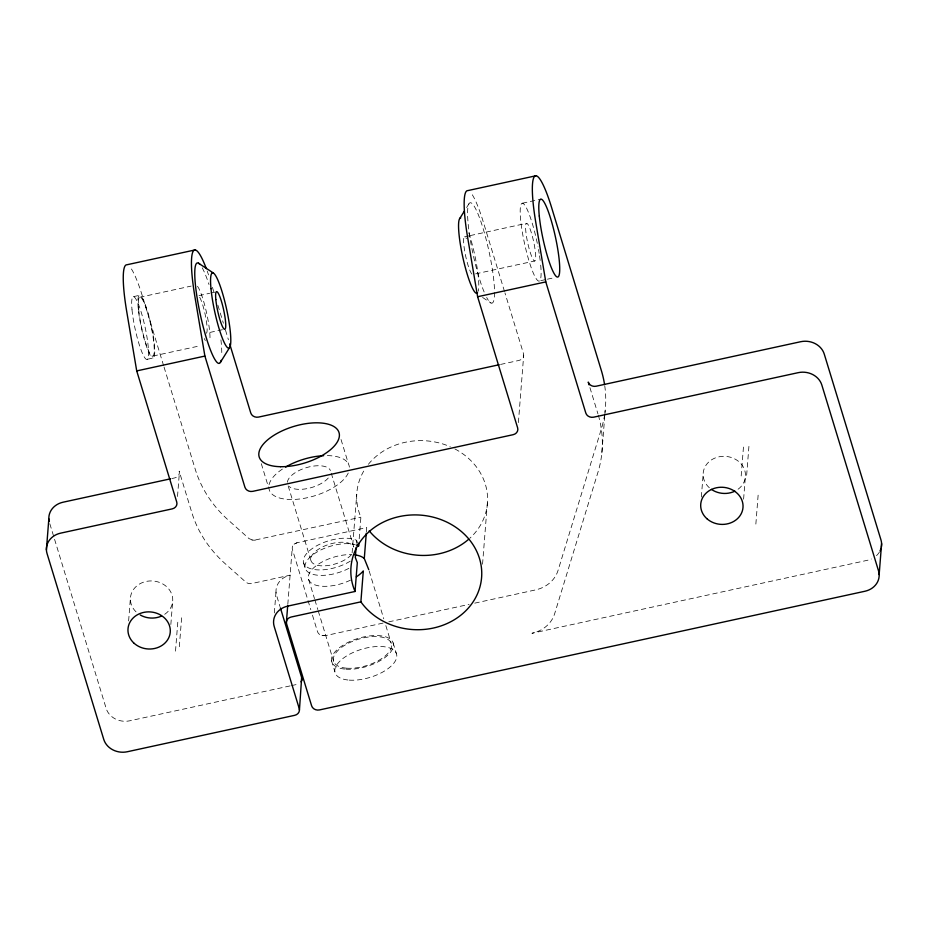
<?xml version="1.0" encoding="UTF-8"?>
<svg xmlns="http://www.w3.org/2000/svg" width="928" height="928" viewBox="0 0 928 928"><rect width="100%" height="100%" fill="white"/><g stroke="black" fill="none" stroke-linecap="round" stroke-linejoin="round"><path stroke-width="0.7" stroke-dasharray="4.64 3.48" d="M128.621 620.913L130.396 598.398M177.515 496.503L179.394 472.572M170.845 624.509L172.724 600.602M175.508 651.143L177.944 620.194M179.336 646.712L181.772 615.774M274.34 612.944L275.999 591.844M287.808 604.383L292.227 548.112M352.13 552.856L356.735 494.299M356.445 543.228L356.665 540.374A30.195 13.792 -17 0 0 315.659 546.36A30.195 13.792 -17 0 0 309.012 568.11A30.195 13.792 -17 0 0 350.343 561.104M359.194 538.797L360.888 517.198A65.517 57.362 4.5 0 1 365.249 468.605M366.386 531.802L366.722 527.591L296.983 542.764L294.106 544.168A6.426 5.626 4.5 0 0 292.448 549.573L310.799 609.684M482.548 564.201L487.606 499.925M518.392 422.6L523.705 355.076M601.866 452.829L604.708 416.73M604.812 415.28L605.276 409.503M701.348 497.025L703.122 474.51M741.182 475.983L743.618 445.034M743.606 499.16L745.486 475.252M746.646 475.287L749.082 444.35M755.856 524.076L758.292 493.128M466.61 207.524L468.895 203.87M294.106 544.168L296.983 542.764M522.36 203.22L540.954 199.172M139.583 297.308L191.18 286.079M464.58 236.814L468.802 235.898M470.218 235.584L526.559 223.323M198.998 295.603L209.624 293.294M210.958 293.004L214.936 292.134M475.577 273.864L534.737 260.988A19.268 3.028 77.7 0 0 531.176 232.22A19.268 3.028 77.7 0 0 526.037 233.264A19.268 3.028 77.7 0 0 534.737 260.988M222.418 329.707L206.48 333.175A19.268 3.028 77.7 0 0 205.076 314.058A19.268 3.028 77.7 0 0 198.395 295.777M153.004 356.039L200.425 345.726M540.78 280.639L546.093 279.49M547.416 279.2L554.062 277.75M500.563 364.437L518.949 360.435A6.426 5.626 4.5 0 0 523.485 353.614L504.948 292.877M171.819 478.546L174.638 477.932A6.426 5.626 4.5 0 0 179.174 471.122L191.829 512.581A128.47 112.462 4.5 0 0 225.11 563.621L245.63 581.949A6.426 5.626 4.5 0 0 251.836 583.515L290.232 575.151A19.268 16.866 4.5 0 0 276.648 595.59L279.978 606.529M164.047 367.07L195.24 469.255A128.47 112.462 4.5 0 0 228.52 520.295L249.04 538.623L253.576 540.351L360.888 517.198M312.458 615.148L317.469 631.539A6.426 5.626 4.5 0 0 322.004 635.599L325.334 635.657L383.125 623.082M388.762 621.853L469.116 604.372M474.753 603.142L535.363 589.953A32.12 28.118 4.5 0 0 558.041 570.453L601.414 428.759A128.47 112.462 4.5 0 0 604.766 413.679M290.093 685.908L129.781 720.789A19.268 16.866 4.5 0 1 106.175 708.447L49.486 522.65M291.508 685.606L297.134 684.377A6.426 5.626 4.5 0 0 298.677 683.843M133.446 296.624L139.177 295.417M147.204 359.287L152.946 358.069A32.12 5.058 77.7 0 0 147.448 310.984A32.12 5.058 77.7 0 0 138.492 310.961A32.12 5.058 77.7 0 0 152.946 358.069M251.917 540.131L255.246 540.189M322.004 635.599L325.334 635.657M482.595 297.459L490.993 303.015M356.665 540.374L357.558 543.1M589.93 387.626L597.934 413.83M504.519 291.496L483.453 222.465A64.229 10.104 77.7 0 0 470.902 192.827M341.04 439.536L348.545 464.116M393.124 642.872L396.453 653.799M369.182 571.022L383.751 618.779M385.839 625.611L391.256 643.371M331.273 473.28L353.788 547.044A22.481 10.278 -17 0 0 321.39 547.52A22.481 10.278 -17 0 0 318.664 565.546A22.481 10.278 -17 0 0 352.918 552.74M288.179 485.936L311.1 561.069M303.63 563.076L305.312 568.562M308.641 579.466L314.476 598.606M314.894 599.975L317.817 609.545M318.234 610.914L333.662 661.478M331.493 660.608L334.834 671.536M212.419 287.32L214.113 292.842M217.906 305.266L223.381 323.222M225.481 330.124L228.427 339.787M261.313 463.675L267.983 485.53M268.401 486.898L269.654 490.993A41.748 19.082 -17 0 0 309.743 497.153A41.748 19.082 -17 0 0 348.789 471.633M163.63 365.69L142.564 296.635A64.229 10.104 77.7 0 0 130.013 266.997M350.494 580.139A30.195 13.792 -17 0 1 308.293 577.146A30.195 13.792 -17 0 1 351.271 554.608M205.32 340.599A30.195 4.744 77.7 0 1 204.346 338.569M197.478 286.265A30.195 4.744 77.7 0 1 206.283 311.564A30.195 4.744 77.7 0 1 209.89 340.53M471.934 274.073A19.268 3.028 77.7 0 1 464.441 249.528A19.268 3.028 77.7 0 1 466.424 238.693M540.699 265.13A39.823 6.264 77.7 0 1 529.876 263.691A39.823 6.264 77.7 0 1 521.142 204.264A39.823 6.264 77.7 0 1 538.008 246.871M538.495 249.493A39.823 6.264 77.7 0 1 539.156 253.344M539.551 255.85A39.823 6.264 77.7 0 1 540.56 263.772M468.814 232.951A38.535 6.067 77.7 0 1 478.268 291.16M494.543 292.482A51.388 8.085 77.7 0 1 486.666 297.459M484.126 291.96A51.388 8.085 77.7 0 1 467.77 218.927A51.388 8.085 77.7 0 1 479.66 218.173A51.388 8.085 77.7 0 1 494.531 291.299M269.074 484.636A41.748 19.082 -17 0 1 283.492 468.362M327.329 455.613A41.748 19.082 -17 0 1 349.38 467.155M202.223 267.832A51.388 8.085 77.7 0 1 208.986 284.513M220.934 339.845A51.388 8.085 77.7 0 1 221.757 353.116M328.268 478.001A22.481 10.278 -17 0 1 308.247 488.383A22.481 10.278 -17 0 1 289.188 486.504M287.402 482.282A22.481 10.278 -17 0 1 307.516 467.318A22.481 10.278 -17 0 1 330.438 470.542M598.34 415.187A128.47 112.462 4.5 0 1 598.003 472.085L554.631 613.779A32.12 28.118 4.5 0 1 531.953 633.279L867.367 560.303A19.268 16.866 4.5 0 0 871.369 558.992M879.396 552.09A19.268 16.866 4.5 0 1 874.93 556.928M604.731 385.688A128.47 112.462 4.5 0 1 604.952 412.287M207.199 271.069A64.229 10.104 77.7 0 1 208.533 274.908M454.894 448.943A65.517 57.362 4.5 0 1 469.8 538.263M368.393 464.29A65.517 57.362 4.5 0 1 450.231 446.716M348.882 568.342A30.195 13.792 -17 0 1 310.207 573.365A30.195 13.792 -17 0 1 315.601 552.879A30.195 13.792 -17 0 1 355.111 544.643M709.34 487.757A21.193 18.56 4.5 0 1 710.326 460.682A21.193 18.56 4.5 0 1 741.101 463.872A21.193 18.56 4.5 0 1 736.078 490.529M136.022 611.83A21.193 18.56 4.5 0 1 137.866 585.092A21.193 18.56 4.5 0 1 168.304 588.422A21.193 18.56 4.5 0 1 163.804 614.881M346.898 668.195A30.195 13.792 -17 0 0 391.593 646.085A30.195 13.792 -17 0 0 348.882 643A30.195 13.792 -17 0 0 346.898 668.195M138.701 309.546A30.195 4.744 77.7 0 0 152.053 356.05A30.195 4.744 77.7 0 0 148.12 314.418A30.195 4.744 77.7 0 0 138.701 309.546M132.02 309.801A32.12 5.058 77.7 0 0 146.23 359.275A32.12 5.058 77.7 0 0 142.03 314.986A32.12 5.058 77.7 0 0 132.02 309.801M349.241 680.12A32.12 14.674 -17 0 0 396.79 656.606A32.12 14.674 -17 0 0 351.352 653.324A32.12 14.674 -17 0 0 349.241 680.12M345.912 669.192A32.12 14.674 -17 0 0 393.449 645.679A32.12 14.674 -17 0 0 348.023 642.396A32.12 14.674 -17 0 0 345.912 669.192"/><path stroke-width="1.39" d="M46.4 549.84L48.836 518.891M286.381 622.386L287.692 605.787M299.442 709.966L301.658 677.568L280.395 607.886M356.108 547.508L355.32 557.496L357.315 562.681L355.041 591.472L287.796 606.1A19.268 16.866 4.5 0 0 274.212 626.539L299.222 708.516A6.426 5.626 4.5 0 1 294.698 715.326L127.345 751.738A19.268 16.866 4.5 0 1 103.75 739.384L47.05 553.587A19.268 16.866 4.5 0 1 60.633 533.148L172.202 508.88A6.426 5.626 4.5 0 0 176.738 502.06L136.718 370.91L126.707 311.448A64.229 10.104 77.7 0 1 126.846 264.782L195.031 249.945M356.375 545.026A30.195 13.792 -17 0 1 358.626 545.989L358.858 543.112M604.522 384.296A128.47 112.462 4.5 0 0 601.344 370.504L551.638 207.628A64.229 10.104 77.7 0 0 534.679 176.285A64.229 10.104 77.7 0 0 535.792 222.43L545.792 281.903L585.812 413.053A6.426 5.626 4.5 0 0 593.688 417.171L798.219 372.662A19.268 16.866 4.5 0 1 821.825 385.016L878.514 570.813A19.268 16.866 4.5 0 1 864.931 591.252L319.487 709.932A6.426 5.626 4.5 0 1 311.622 705.814L286.601 623.848A6.426 5.626 4.5 0 1 291.137 617.027L360.876 601.854L363.312 570.929A30.195 13.792 -17 0 1 356.34 576.856M368.764 569.653L364.286 558.517L366.282 533.206M879.164 574.56L881.6 543.611M301.02 681.825A6.426 5.626 4.5 0 0 301.658 680.479L301.878 679.029M220.377 362.396L229.958 346.968M459.766 218.486L464.325 211.178M535.932 175.775L467.747 190.611A64.229 10.104 77.7 0 0 467.608 237.266L477.618 296.74L517.638 427.889A6.426 5.626 4.5 0 1 513.103 434.698L252.787 491.341A6.426 5.626 4.5 0 1 244.922 487.235L204.891 356.074L194.892 296.612A64.229 10.104 77.7 0 1 192.792 252.045A64.229 10.104 77.7 0 1 206.318 268.656M136.718 370.91L204.891 356.074M477.618 296.74L545.792 281.903M499.148 364.739L258.622 417.078A6.426 5.626 4.5 0 1 250.757 412.96L229.692 343.928M170.404 478.848L63.069 502.21A19.268 16.866 4.5 0 0 49.161 521.408M198.464 263.181L213.312 272.983M357.918 544.063L358.626 545.989M589.094 384.865L588.248 382.104A6.426 5.626 4.5 0 0 596.112 386.222L800.655 341.724A19.268 16.866 4.5 0 1 824.25 354.067L880.95 539.864A19.268 16.866 4.5 0 1 881.287 547.381M301.658 677.568L301.658 680.479M354.832 554.874A30.195 13.792 -17 0 1 364.286 558.517M477.572 292.807A38.535 6.067 77.7 0 1 463.118 258.61A38.535 6.067 77.7 0 1 460.74 217.964M285.604 467.062A41.748 19.082 -17 0 1 323.675 455.683M221.131 360.331A51.388 8.085 77.7 0 1 200.587 315.903A51.388 8.085 77.7 0 1 199.949 264.445M880.962 548.599A19.268 16.866 4.5 0 1 880.011 550.965M355.041 591.472A65.517 57.362 4.5 0 1 422.553 515.295A65.517 57.362 4.5 0 1 472.016 603.467A65.517 57.362 4.5 0 1 360.876 601.854M468.779 539.18A65.517 57.362 4.5 0 1 369.205 530.839M734.906 491.156A21.193 18.56 4.5 0 1 711.428 489.392M161.437 616.111A21.193 18.56 4.5 0 1 140.279 615.009M215.83 299.558A19.268 3.028 77.7 0 0 224.344 329.243A19.268 3.028 77.7 0 0 221.838 302.667A19.268 3.028 77.7 0 0 215.83 299.558M210.981 288.62A38.535 6.067 77.7 0 0 228.033 348A38.535 6.067 77.7 0 0 222.998 294.849A38.535 6.067 77.7 0 0 210.981 288.62M539.284 216.038A39.823 6.264 77.7 0 0 556.962 276.927A39.823 6.264 77.7 0 0 551.487 221.363A39.823 6.264 77.7 0 0 539.284 216.038M280.465 466.703A41.748 19.082 -17 0 0 339.37 434.374A41.748 19.082 -17 0 0 277.437 433.237A41.748 19.082 -17 0 0 280.465 466.703M706.904 518.706A21.193 18.56 4.5 0 0 742.33 510.992A21.193 18.56 4.5 0 0 716.358 487.792A21.193 18.56 4.5 0 0 706.904 518.706M133.586 642.779A21.193 18.56 4.5 0 0 169.36 636.306A21.193 18.56 4.5 0 0 144.432 612.248A21.193 18.56 4.5 0 0 133.586 642.779"/></g></svg>
